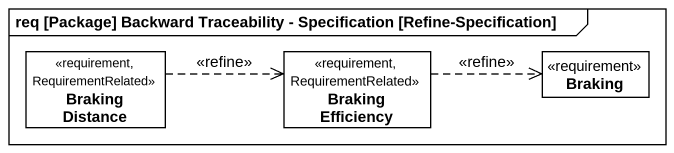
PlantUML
@startuml
mainframe req [Package] Backward Traceability - Specification [Refine-Specification]
hide circle
hide empty members
class "Braking Distance" as Braking_Distance <<requirement, RequirementRelated>> #FFFFFF
class "Braking Efficiency" as Braking_Efficiency <<requirement, RequirementRelated>> #FFFFFF
class Braking <<requirement>> #FFFFFF
Braking_Distance .right.> Braking_Efficiency : <<refine>>
Braking_Efficiency .right.> Braking : <<refine>>
@enduml
